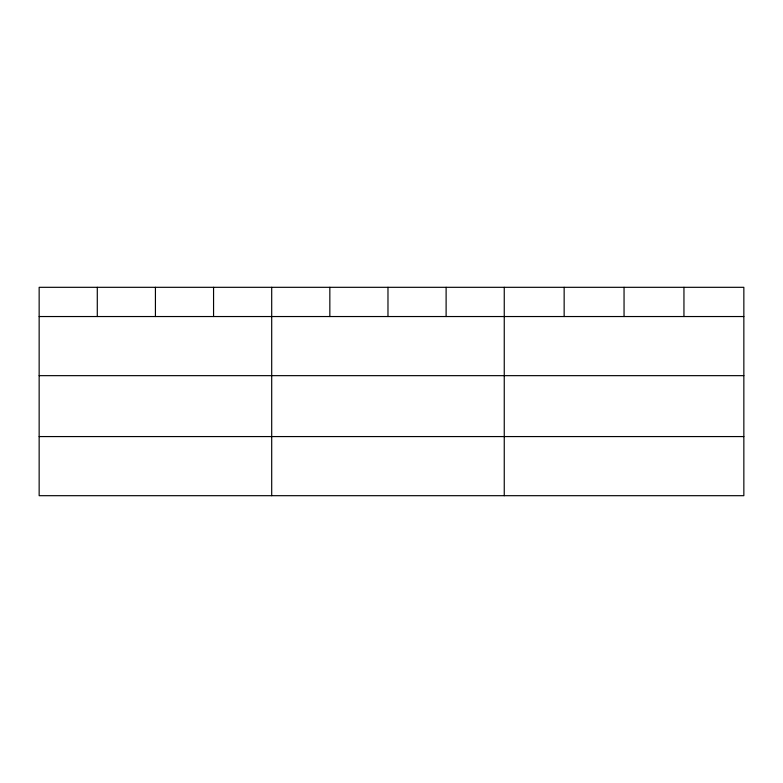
<?xml version="1.0" encoding="UTF-8"?>
<svg xmlns="http://www.w3.org/2000/svg" width="783" height="783" viewBox="0 0 783 783"><rect width="100%" height="100%" fill="white"/><g stroke="black" fill="none" stroke-linecap="round" stroke-linejoin="round"><path stroke-width="1.17" d="M743.85 375.654L743.85 287.312L39.15 287.312L39.15 495.688L743.85 495.688L743.85 375.654L39.15 375.654M39.15 316.538L743.85 316.538M39.15 436.571L743.85 436.571M683.95 287.312L683.95 316.538M624.051 287.312L624.051 316.538M564.151 287.312L564.151 316.538M504.252 287.312L504.252 495.688M446.114 287.312L446.114 316.538M387.976 287.312L387.976 316.538M329.839 287.312L329.839 316.538M271.701 287.312L271.701 495.688M213.563 287.312L213.563 316.538M155.425 287.312L155.425 316.538M97.288 287.312L97.288 316.538"/></g></svg>
